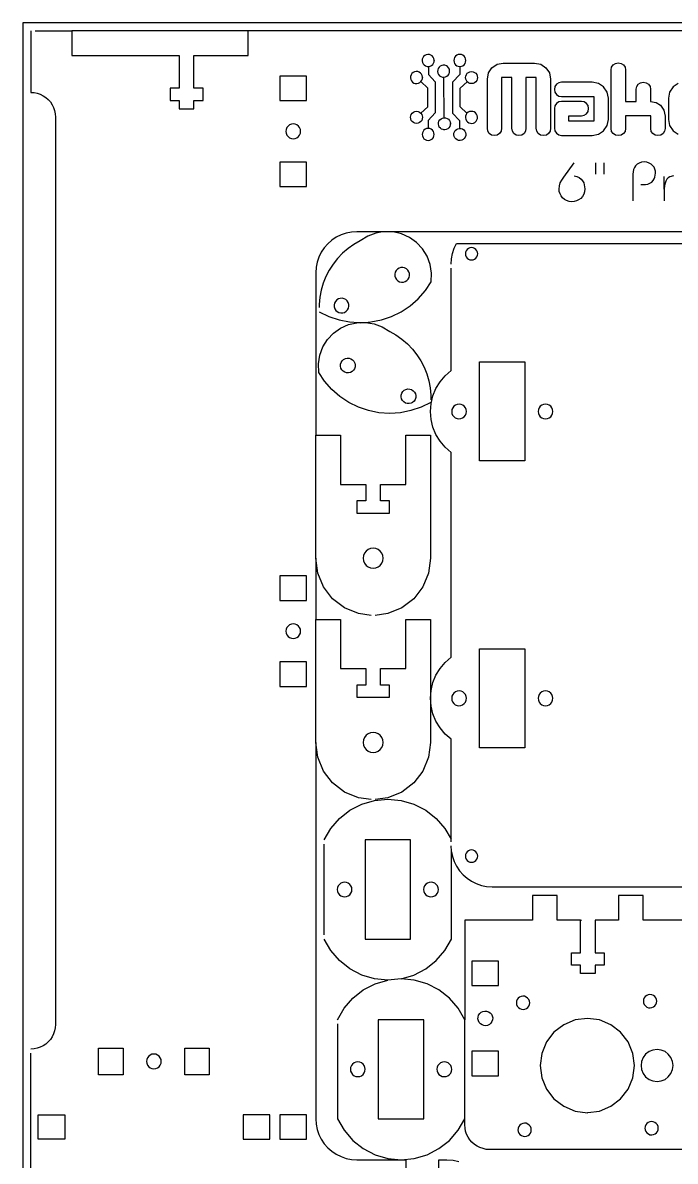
# Model space of a CAD drawing. Extents: x -305 to 302, y -82 to 425.
# Drawn here: x -305 to -145.8, y 147.3 to 425.2 of the extents above; entities that cross this region are included whole.
import ezdxf

# ---------------------------------------------------------------- set-up
doc = ezdxf.new("R2010")
doc.units = 0
doc.layers.add('Layer_1', color=7, linetype='CONTINUOUS')

msp = doc.modelspace()

# ---------------------------------------------------------------- linework, layer by layer
at = {"layer": 'Layer_1', "color": 7}
for points in [[(25.963231, 425.152488), (-305.036869, 425.152488), (-305.036869, 119.652224), (-305.036869, 109.652386), (-305.036869, 102.652216), (-305.036869, 86.652333), (-299.03686, 86.652333), (-299.03686, 74.152358), (-305.036869, 74.152358), (-305.036869, 86.652333)], [(-303.03687, 423.152238), (-303.03687, 408.15248), (-302.26187, 408.102386), (-301.486866, 407.952455), (-300.761873, 407.702336), (-300.036879, 407.35238), (-299.386886, 406.927283), (-298.811858, 406.402349), (-298.286854, 405.827322), (-297.861863, 405.152458), (-297.511872, 404.452194), (-297.261859, 403.727236), (-297.111857, 402.952536), (-297.036857, 402.152436), (-297.036857, 356.252519), (-297.036857, 180.652371), (-297.111857, 179.877388), (-297.261859, 179.102336), (-297.511872, 178.377377), (-297.861863, 177.652419), (-298.286854, 177.002249), (-298.811858, 176.427222), (-299.386886, 175.902288), (-300.036879, 175.477544), (-300.761873, 175.127236), (-301.486866, 174.877469), (-302.26187, 174.702491), (-303.03687, 174.652397)], [(-302.036868, 423.152238), (-293.036886, 423.152238), (-293.036886, 417.152194), (-266.861727, 417.152194), (-266.861727, 409.152252), (-269.036955, 409.152252), (-269.036955, 406.15223), (-266.861727, 406.15223), (-266.861727, 404.152333), (-263.261983, 404.152333), (-263.261983, 406.15223), (-261.037014, 406.15223), (-261.037014, 409.152252), (-263.261983, 409.152252), (-263.261983, 417.152194), (-250.036697, 417.152194), (-250.036697, 423.152238), (-293.036886, 423.152238)], [(-27.037044, 423.152238), (-250.036697, 423.152238)], [(-206.411844, 414.50248), (-206.036841, 414.477433), (-205.661839, 414.552222), (-205.311883, 414.727199), (-205.012022, 414.977319), (-204.811997, 415.302227), (-204.686761, 415.652536), (-204.661714, 415.952397), (-204.661714, 416.052233), (-204.661714, 415.952397), (-204.661714, 416.052233), (-204.736855, 416.427236), (-204.886786, 416.752497), (-205.161952, 417.052358), (-205.461814, 417.27743), (-205.836816, 417.402313), (-206.211819, 417.427361), (-206.586822, 417.352219), (-206.936777, 417.177241), (-207.236991, 416.927474), (-207.437016, 416.602213), (-207.5619, 416.252258), (-207.586947, 415.852208), (-207.511805, 415.477205), (-207.361875, 415.127249), (-207.111755, 414.852436), (-206.786847, 414.627363), (-206.411844, 414.50248), (-206.411844, 414.50248)], [(-199.436722, 414.90253), (-199.136861, 414.677458), (-198.786905, 414.527527), (-198.411902, 414.477433), (-198.011852, 414.527527), (-197.661897, 414.677458), (-197.362036, 414.90253), (-197.136964, 415.227438), (-196.987033, 415.577394), (-196.936939, 415.952397), (-196.987033, 416.327399), (-197.136964, 416.677355), (-197.362036, 417.002263), (-197.661897, 417.227336), (-198.011852, 417.377266), (-198.411902, 417.427361), (-198.786905, 417.377266), (-199.136861, 417.227336), (-199.436722, 417.002263), (-199.686841, 416.677355), (-199.811725, 416.327399), (-199.861819, 415.952397), (-199.811725, 415.577394), (-199.686841, 415.227438), (-199.436722, 414.90253), (-199.436722, 414.90253)], [(-206.036841, 414.477433), (-206.036841, 412.527277), (-204.3869, 410.727405), (-204.3869, 403.177255), (-206.13703, 401.327288), (-206.13703, 399.377486), (-206.512033, 399.327391), (-206.861989, 399.177461), (-207.16185, 398.952388), (-207.386922, 398.62748), (-207.536852, 398.277524), (-207.586947, 397.902522), (-207.536852, 397.527519), (-207.386922, 397.177211), (-207.16185, 396.852302), (-206.861989, 396.62723), (-206.512033, 396.477299), (-206.13703, 396.427205), (-205.73698, 396.477299), (-205.387025, 396.62723), (-205.086811, 396.852302), (-204.861739, 397.177211), (-204.711808, 397.527519), (-204.661714, 397.902522), (-204.711808, 398.277524), (-204.861739, 398.62748), (-205.086811, 398.952388), (-205.387025, 399.177461), (-205.73698, 399.327391), (-206.13703, 399.377486)], [(-202.261766, 401.977458), (-202.186977, 401.977458), (-201.886764, 401.952411), (-201.511761, 401.827527), (-201.186852, 401.602455), (-200.936733, 401.327288), (-200.786802, 400.977333), (-200.712014, 400.60233), (-200.712014, 400.502494), (-200.712014, 400.60233), (-200.712014, 400.502494), (-200.736708, 400.227327), (-200.861944, 399.852324), (-201.061969, 399.527416), (-201.36183, 399.277297), (-201.711786, 399.127366), (-202.086789, 399.052224), (-202.286814, 399.052224), (-202.461791, 399.077272), (-202.836794, 399.202508), (-203.137008, 399.402533), (-203.411822, 399.702394), (-203.561752, 400.052349), (-203.636894, 400.427352), (-203.611847, 400.802355), (-203.486964, 401.177358), (-203.286939, 401.477219), (-202.986725, 401.727338), (-202.636769, 401.902316), (-202.261766, 401.977458), (-202.186977, 401.977458), (-202.336908, 411.877461), (-202.261766, 411.877461), (-201.886764, 411.952249), (-201.536808, 412.102533), (-201.261994, 412.377347), (-201.036922, 412.677208), (-200.912039, 413.052211), (-200.886991, 413.427213), (-200.96178, 413.802216), (-201.136758, 414.152524), (-201.386877, 414.452386), (-201.686739, 414.652411), (-202.061741, 414.777294), (-202.436744, 414.802341), (-202.811747, 414.727199), (-203.161702, 414.577269), (-203.461916, 414.302455), (-203.661941, 414.002241), (-203.786825, 413.627238), (-203.811872, 413.252236), (-203.73673, 412.877233), (-203.5868, 412.527277), (-203.337033, 412.227416), (-203.011772, 412.027391), (-202.636769, 411.902508), (-202.336908, 411.877461), (-202.261766, 411.877461), (-202.261766, 411.877461)], [(-198.411902, 414.477433), (-198.411902, 412.527277), (-200.162033, 410.677311), (-200.162033, 403.127513), (-198.487044, 401.327288), (-198.487044, 399.377486), (-198.112041, 399.352438), (-197.737039, 399.227202), (-197.436825, 399.002483), (-197.186705, 398.702269), (-197.011727, 398.377361), (-196.936939, 398.002358), (-196.961986, 397.602308), (-197.086869, 397.252352), (-197.311941, 396.927444), (-197.586755, 396.677324), (-197.936711, 396.502347), (-198.311714, 396.427205), (-198.686716, 396.452252), (-199.061719, 396.577488), (-199.38698, 396.802208), (-199.636747, 397.077374), (-199.78703, 397.42733), (-199.861819, 397.802333), (-199.836772, 398.202383), (-199.711889, 398.552338), (-199.511864, 398.877247), (-199.212002, 399.127366), (-198.861694, 399.302344), (-198.487044, 399.377486)], [(-191.6869, 411.427316), (-191.411733, 412.90228), (-190.561891, 414.177219), (-189.312, 415.027413), (-187.811989, 415.327274), (-180.162002, 415.327274), (-178.636944, 415.027413), (-177.3867, 414.177219), (-176.561905, 412.90228), (-176.262044, 411.427316), (-176.262044, 399.402533), (-176.386927, 398.702269), (-176.736883, 398.127241), (-177.286864, 397.752238), (-177.986775, 397.627355), (-178.687039, 397.752238), (-179.261714, 398.127241), (-179.612022, 398.677222), (-179.736905, 399.402533), (-179.736905, 411.827366), (-182.261736, 411.827366), (-182.261736, 399.402533), (-182.386972, 398.677222), (-182.736927, 398.127241), (-183.261861, 397.752238), (-183.986819, 397.627355), (-184.68673, 397.752238), (-185.236711, 398.127241), (-185.587019, 398.677222), (-185.686855, 399.402533), (-185.686855, 411.827366), (-188.212039, 411.827366), (-188.212039, 399.402533), (-188.336922, 398.677222), (-188.711925, 398.127241), (-189.261905, 397.752238), (-189.986864, 397.627355), (-190.686775, 397.752238), (-191.211708, 398.127241), (-191.586711, 398.677222), (-191.6869, 399.402533), (-191.6869, 411.427316), (-191.6869, 411.427316)], [(-161.461958, 413.652286), (-161.361769, 414.352197), (-160.986766, 414.90253), (-160.436786, 415.227438), (-159.736875, 415.352322), (-159.011916, 415.227438), (-158.461936, 414.90253), (-158.086933, 414.352197), (-157.961697, 413.652286), (-157.961697, 405.927511), (-155.361725, 405.927511), (-155.361725, 408.927533), (-155.236841, 409.602397), (-154.886886, 410.152377), (-154.336905, 410.502333), (-153.636994, 410.627216), (-152.912036, 410.502333), (-152.361702, 410.177424), (-151.9867, 409.627444), (-151.861816, 408.927533), (-151.861816, 405.927511), (-150.511736, 405.727486), (-149.461869, 405.077316), (-148.612027, 403.852472), (-148.311814, 402.352461), (-148.311814, 399.377486), (-148.436697, 398.677222), (-148.8117, 398.127241), (-149.362033, 397.752238), (-150.061944, 397.627355), (-150.761855, 397.752238), (-151.336883, 398.102194), (-151.686839, 398.652527), (-151.811722, 399.377486), (-151.811722, 402.477344), (-157.961697, 402.477344), (-157.961697, 399.377486), (-158.086933, 398.652527), (-158.461936, 398.102194), (-159.011916, 397.752238), (-159.736875, 397.627355), (-160.436786, 397.752238), (-160.986766, 398.102194), (-161.361769, 398.652527), (-161.461958, 399.377486), (-161.461958, 413.652286), (-161.461958, 413.652286)], [(-242.286875, 412.152274), (-242.286875, 406.15223), (-242.161991, 406.15223), (-235.961922, 406.15223), (-235.786944, 406.15223), (-235.786944, 412.152274), (-235.961922, 412.152274), (-242.161991, 412.152274), (-242.286875, 412.152274), (-242.286875, 412.152274)], [(-207.936902, 403.102466), (-207.911855, 403.077419), (-207.71183, 402.802252), (-207.5619, 402.452297), (-207.511805, 402.077294), (-207.5619, 401.702291), (-207.71183, 401.327288), (-207.936902, 401.027427), (-208.236764, 400.802355), (-208.586719, 400.652424), (-208.986769, 400.60233), (-209.361772, 400.652424), (-209.711727, 400.802355), (-210.011941, 401.027427), (-210.261708, 401.327288), (-210.386944, 401.702291), (-210.437039, 402.077294), (-210.386944, 402.452297), (-210.261708, 402.802252), (-210.011941, 403.102466), (-209.711727, 403.352233), (-209.361772, 403.502516), (-208.986769, 403.552258), (-208.586719, 403.502516), (-208.236764, 403.352233), (-207.936902, 403.102466), (-207.911855, 403.077419), (-206.236866, 404.627524), (-206.236866, 409.202347), (-207.886808, 410.802194), (-207.661736, 411.127455), (-207.536852, 411.477411), (-207.511805, 411.777272), (-207.511805, 411.877461), (-207.511805, 411.777272), (-207.511805, 411.877461), (-207.586947, 412.252463), (-207.761925, 412.602419), (-208.012044, 412.877233), (-208.311905, 413.102305), (-208.686908, 413.227541), (-209.061911, 413.252236), (-209.436914, 413.177447), (-209.786869, 413.002469), (-210.08673, 412.752349), (-210.286755, 412.427441), (-210.411991, 412.077486), (-210.437039, 411.702483), (-210.361897, 411.302433), (-210.211966, 410.977524), (-209.961847, 410.677311), (-209.636939, 410.452238), (-209.261936, 410.327355), (-208.886933, 410.302308), (-208.51193, 410.377449), (-208.161975, 410.552427), (-207.886808, 410.802194)], [(-196.661772, 403.052372), (-196.861797, 402.727463), (-196.987033, 402.352461), (-197.011727, 401.977458), (-196.936939, 401.602455), (-196.787008, 401.252499), (-196.536889, 400.977333), (-196.21198, 400.752261), (-195.836977, 400.627377), (-195.461975, 400.60233), (-195.086972, 400.677472), (-194.737016, 400.852449), (-194.436802, 401.102216), (-194.236777, 401.427477), (-194.111894, 401.777433), (-194.086847, 402.152436), (-194.161989, 402.527438), (-194.311919, 402.877394), (-194.586733, 403.177255), (-194.886947, 403.37728), (-195.26195, 403.502516), (-195.636952, 403.527211), (-196.011955, 403.477469), (-196.361911, 403.302491), (-196.661772, 403.052372), (-198.287019, 404.627524), (-198.287019, 409.202347), (-196.61203, 410.777499), (-196.811702, 411.052313), (-196.961986, 411.402269), (-197.011727, 411.777272), (-196.961986, 412.152274), (-196.811702, 412.527277), (-196.586983, 412.827491), (-196.286769, 413.052211), (-195.936814, 413.202494), (-195.561811, 413.252236), (-195.161761, 413.202494), (-194.811805, 413.052211), (-194.511944, 412.827491), (-194.286872, 412.527277), (-194.136941, 412.152274), (-194.086847, 411.777272), (-194.136941, 411.402269), (-194.286872, 411.052313), (-194.511944, 410.727405), (-194.811805, 410.502333), (-195.161761, 410.352402), (-195.561811, 410.302308), (-195.936814, 410.352402), (-196.286769, 410.502333), (-196.586983, 410.727405), (-196.61203, 410.777499), (-196.586983, 410.727405)], [(-175.312014, 408.902486), (-175.186777, 408.177527), (-174.836822, 407.627194), (-174.286841, 407.277238), (-173.561883, 407.152355), (-165.686825, 407.152355), (-165.686825, 401.127263), (-171.811752, 401.127263), (-171.811752, 402.452297), (-168.736941, 402.452297), (-168.03703, 402.577533), (-167.462002, 402.952536), (-167.111694, 403.502516), (-166.986811, 404.227474), (-167.111694, 404.927386), (-167.462002, 405.477366), (-168.03703, 405.827322), (-168.736941, 405.952205), (-173.561883, 405.952205), (-174.2117, 405.827322), (-174.786727, 405.427272), (-175.186777, 404.877291), (-175.312014, 404.227474), (-175.312014, 399.402533), (-175.186777, 398.752363), (-174.786727, 398.177336), (-174.2117, 397.777286), (-173.561883, 397.627355), (-166.086875, 397.627355), (-164.586864, 397.927216), (-163.311925, 398.777411), (-162.437036, 400.052349), (-162.161869, 401.552361), (-162.161869, 406.727258), (-162.437036, 408.227269), (-163.311925, 409.502208), (-164.586864, 410.352402), (-166.086875, 410.627216), (-173.561883, 410.627216), (-174.286841, 410.502333), (-174.836822, 410.152377), (-175.186777, 409.602397), (-175.312014, 408.902486), (-175.312014, 408.902486)], [(-145.111766, 410.352402), (-146.362011, 409.502208), (-147.211852, 408.252316), (-147.211852, 408.252316)], [(-147.211852, 408.252316), (-147.511714, 406.752305), (-147.511714, 401.552361), (-147.211852, 400.052349), (-146.362011, 398.777411), (-145.111766, 397.927216)], [(-239.511925, 400.402305), (-239.961716, 400.227327), (-240.312025, 399.927466), (-240.611886, 399.552463), (-240.786864, 399.127366), (-240.862005, 398.652527), (-240.786864, 398.202383), (-240.611886, 397.752238), (-240.312025, 397.377236), (-239.961716, 397.102422), (-239.511925, 396.927444), (-239.036733, 396.852302), (-238.586941, 396.927444), (-238.161844, 397.102422), (-237.786841, 397.377236), (-237.48698, 397.752238), (-237.312002, 398.202383), (-237.261908, 398.652527), (-237.312002, 399.127366), (-237.48698, 399.552463), (-237.786841, 399.927466), (-238.161844, 400.227327), (-238.586941, 400.402305), (-239.036733, 400.452399), (-239.511925, 400.402305), (-239.511925, 400.402305)], [(-242.161991, 391.152472), (-242.286875, 391.152472), (-242.286875, 385.152427), (-242.161991, 385.152427), (-235.961922, 385.152427), (-235.786944, 385.152427), (-235.786944, 391.152472), (-235.961922, 391.152472), (-242.161991, 391.152472), (-242.161991, 391.152472)], [(-170.536814, 387.802494), (-169.836902, 387.652211), (-169.261875, 387.377397), (-168.787036, 387.002394), (-168.436727, 386.577297), (-168.186961, 386.127505), (-168.03703, 385.627266), (-167.911794, 384.602447), (-167.986936, 383.92723), (-168.186961, 383.302461), (-168.511869, 382.75248), (-168.911919, 382.302336), (-169.411805, 381.95238), (-169.936739, 381.702261), (-170.511766, 381.527283), (-171.086794, 381.477541), (-171.762011, 381.55233), (-172.361733, 381.752355), (-172.887019, 382.052216), (-173.336811, 382.427219), (-173.711814, 382.902411), (-173.961933, 383.427344), (-174.136911, 383.977324), (-174.187005, 384.552352), (-174.111864, 385.352452), (-173.886791, 386.052363), (-173.511789, 386.727227), (-172.986855, 387.50228), (-170.511766, 391.002541)], [(-165.336869, 391.002541), (-165.336869, 388.227238)], [(-163.187041, 388.227238), (-163.187041, 391.002541)], [(-154.212022, 385.702408), (-153.136755, 385.702408), (-152.537033, 385.777197), (-152.011747, 385.977222), (-151.587002, 386.252388), (-151.236694, 386.627391), (-150.986927, 387.052488), (-150.81195, 387.50228), (-150.662019, 388.427263), (-150.686714, 388.927502), (-150.81195, 389.402341), (-151.011975, 389.877533), (-151.311836, 390.27723), (-151.711886, 390.652233), (-152.186725, 390.927399), (-152.761752, 391.127424), (-153.436969, 391.177519), (-154.111833, 391.127424), (-154.686861, 390.927399), (-155.137005, 390.627538), (-155.512008, 390.252536), (-155.811869, 389.802391), (-156.011894, 389.302505), (-156.11173, 388.777219), (-156.161825, 388.227238), (-156.161825, 381.677213)], [(-146.261822, 387.827541), (-147.161758, 387.552374), (-147.536761, 387.302255), (-147.862022, 386.977347), (-148.136836, 386.527202), (-148.336861, 385.977222), (-148.486791, 385.327405), (-148.511839, 384.527305), (-148.511839, 387.652211)], [(-148.511839, 384.527305), (-148.511839, 381.677213)], [(-232.686733, 354.627272), (-230.33688, 353.477216), (-227.861791, 352.627374), (-225.311914, 352.127488), (-223.111991, 351.977205), (-221.386908, 352.027299), (-220.086922, 352.127488), (-217.511997, 352.627374), (-215.036908, 353.477216), (-212.686702, 354.627272), (-210.511827, 356.077541), (-208.536977, 357.802272), (-206.811894, 359.777474), (-205.361977, 361.952349), (-205.286836, 364.077483), (-205.636791, 366.152522), (-206.386797, 368.152419), (-207.511805, 369.952291), (-208.961722, 371.502397), (-210.686805, 372.727241), (-212.611914, 373.602483), (-214.686952, 374.102369), (-216.811733, 374.152463), (-223.536736, 374.152463), (-224.861769, 374.077322), (-226.136708, 373.827202), (-227.386952, 373.402458), (-228.537008, 372.82743), (-229.636969, 372.102472), (-230.611694, 371.22723), (-231.486936, 370.252505), (-232.211894, 369.152544), (-232.786922, 367.977441), (-233.212019, 366.752244), (-233.461786, 365.477305), (-233.536927, 364.152272), (-233.536927, 324.477472), (-228.537008, 324.477472), (-227.536883, 324.477472), (-227.536883, 312.477383), (-221.361861, 312.477383), (-221.361861, 308.477236), (-223.536736, 308.477236), (-223.536736, 305.477213), (-215.536794, 305.477213), (-215.536794, 308.477236), (-217.761764, 308.477236), (-217.761764, 312.477383), (-211.537, 312.477383), (-211.537, 324.477472), (-206.536727, 324.477472), (-205.536955, 324.477472), (-205.536955, 294.477249), (-206.036841, 290.852458), (-207.437016, 287.477433), (-209.661986, 284.577247), (-212.536772, 282.352277), (-215.936844, 280.952455), (-219.06175, 280.527358)], [(-53.537005, 374.152463), (-216.811733, 374.152463), (-217.23683, 374.102369), (-218.911819, 373.827202), (-220.887022, 373.077197), (-222.686894, 371.952541), (-224.237, 371.077299), (-225.661869, 370.077527), (-227.01195, 368.927472), (-228.236794, 367.652533), (-229.336755, 366.277405), (-230.286786, 364.777394), (-231.086886, 363.227288), (-231.736702, 361.577347), (-232.236941, 359.877311), (-232.56185, 358.152227), (-232.71178, 356.402449), (-232.71178, 355.627397)], [(-200.537036, 366.277405), (-200.461894, 367.577391), (-200.211775, 368.877377), (-199.78703, 370.102222), (-199.212002, 371.277324), (-46.536836, 371.277324)], [(-196.987033, 368.402538), (-196.83675, 368.027536), (-196.61203, 367.727322), (-196.286769, 367.477202), (-195.936814, 367.327272), (-195.536764, 367.27753), (-195.161761, 367.327272), (-194.786758, 367.477202), (-194.486897, 367.727322), (-194.261825, 368.027536), (-194.111894, 368.402538), (-194.036752, 368.777541), (-194.111894, 369.177238), (-194.261825, 369.527194), (-194.486897, 369.852455), (-194.786758, 370.077527), (-195.161761, 370.227458), (-195.536764, 370.277199), (-195.936814, 370.227458), (-196.286769, 370.077527), (-196.61203, 369.852455), (-196.83675, 369.527194), (-196.987033, 369.177238), (-197.036775, 368.777541), (-196.987033, 368.402538), (-196.987033, 368.402538)], [(-231.53703, 225.702375), (-229.911783, 228.502372), (-227.787002, 230.977355), (-225.211725, 232.977358), (-222.336939, 234.477369), (-219.212033, 235.377376), (-215.986939, 235.70239), (-212.736797, 235.377376), (-209.636939, 234.477369), (-206.736752, 232.977358), (-204.186875, 230.977355), (-202.061741, 228.502372), (-200.537036, 225.902365), (-200.537036, 249.652352), (-200.537036, 250.277369), (-202.012, 251.552308), (-203.236844, 253.052319), (-204.236969, 254.702261), (-204.961927, 256.502486), (-205.411719, 258.377499), (-205.536955, 260.302255), (-205.411719, 262.227363), (-204.961927, 264.102377), (-204.236969, 265.902249), (-203.236844, 267.552544), (-202.012, 269.027508), (-200.537036, 270.302447), (-200.537036, 319.527294), (-200.537036, 320.277299), (-201.986952, 321.552238), (-203.236844, 323.027202), (-204.236969, 324.702544), (-204.961927, 326.477369), (-205.411719, 328.352383), (-205.536955, 330.277491), (-205.411719, 332.202247), (-204.961927, 334.077261), (-204.236969, 335.877486), (-203.236844, 337.527427), (-201.986952, 339.002391), (-200.537036, 340.27733), (-200.537036, 365.27728)], [(-213.861805, 362.477283), (-213.51185, 362.152374), (-213.086752, 361.927302), (-212.636961, 361.827466), (-212.161769, 361.852513), (-211.711977, 362.002444), (-211.311927, 362.252211), (-211.011714, 362.602519), (-210.786994, 363.002216), (-210.686805, 363.477408), (-210.711852, 363.952247), (-210.861783, 364.377344), (-211.111902, 364.777394), (-211.436811, 365.102302), (-211.861908, 365.327374), (-212.3117, 365.427211), (-212.786891, 365.402516), (-213.237036, 365.252233), (-213.636733, 365.002466), (-213.961994, 364.652511), (-214.162019, 364.252461), (-214.261855, 363.777269), (-214.261855, 363.327477), (-214.111925, 362.877333), (-213.861805, 362.477283), (-213.861805, 362.477283)], [(-226.961855, 354.352458), (-226.511711, 354.477341), (-226.112014, 354.727461), (-225.786752, 355.077416), (-225.586727, 355.502513), (-225.486891, 355.952305), (-225.486891, 356.427497), (-225.636822, 356.877288), (-225.886941, 357.277338), (-226.236897, 357.602247), (-226.661994, 357.802272), (-227.111786, 357.902461), (-227.586977, 357.877413), (-228.036769, 357.75253), (-228.436819, 357.502411), (-228.737033, 357.152455), (-228.961752, 356.727358), (-229.061941, 356.277213), (-229.036894, 355.802374), (-228.912011, 355.35223), (-228.636844, 354.952533), (-228.311936, 354.652319), (-227.886839, 354.427247), (-227.436694, 354.327411), (-226.961855, 354.352458), (-226.961855, 354.352458)], [(-205.511908, 332.502461), (-207.861761, 331.327358), (-210.33685, 330.502211), (-212.911775, 329.977277), (-215.511747, 329.827347), (-218.136766, 329.977277), (-220.686997, 330.502211), (-223.161733, 331.327358), (-225.511939, 332.502461), (-227.686814, 333.952377), (-229.662016, 335.677461), (-231.386747, 337.652311), (-232.837016, 339.827538), (-232.911805, 341.927272), (-232.56185, 344.027358), (-231.811844, 346.027255), (-230.686836, 347.82748), (-229.236919, 349.377233), (-227.511836, 350.60243), (-225.586727, 351.477319), (-223.512041, 351.952511), (-223.111991, 351.977205), (-222.686894, 351.952511), (-221.386908, 352.027299), (-219.311869, 351.677344), (-217.311972, 350.927338), (-215.511747, 349.827377), (-213.987041, 348.952488), (-212.536772, 347.927316), (-211.187044, 346.802308), (-209.961847, 345.527369), (-208.861886, 344.127194), (-207.911855, 342.65223), (-207.111755, 341.07743), (-206.461939, 339.452536), (-205.9617, 337.752499), (-205.636791, 336.027416), (-205.486861, 334.252238), (-205.511908, 333.152277)], [(-226.487016, 339.87728), (-226.886714, 340.127399), (-227.186927, 340.452308), (-227.412, 340.877405), (-227.511836, 341.352244), (-227.486789, 341.802388), (-227.361905, 342.252533), (-227.111786, 342.65223), (-226.76183, 342.977491), (-226.336733, 343.177516), (-225.886941, 343.302399), (-225.41175, 343.277352), (-224.961958, 343.127422), (-224.561908, 342.877302), (-224.237, 342.527347), (-224.036975, 342.102249), (-223.936786, 341.652458), (-223.961833, 341.177266), (-224.086716, 340.727474), (-224.336836, 340.352472), (-224.686791, 340.027211), (-225.111889, 339.802491), (-225.562033, 339.702302), (-226.036872, 339.727349), (-226.487016, 339.87728), (-226.487016, 339.87728)], [(-193.586961, 342.377416), (-182.511855, 342.377416), (-182.511855, 318.202261), (-193.586961, 318.202261), (-193.586961, 342.377416), (-193.586961, 342.377416)], [(-209.161747, 333.677211), (-209.31203, 333.227419), (-209.561797, 332.827369), (-209.911752, 332.502461), (-210.311802, 332.302436), (-210.786994, 332.202247), (-211.236786, 332.202247), (-211.68693, 332.35253), (-212.08698, 332.602297), (-212.411889, 332.952252), (-212.636961, 333.377349), (-212.736797, 333.827494), (-212.71175, 334.302333), (-212.561819, 334.752477), (-212.3117, 335.152527), (-211.961744, 335.452388), (-211.561694, 335.677461), (-211.086855, 335.777297), (-210.612016, 335.752249), (-210.186919, 335.627366), (-209.786869, 335.352199), (-209.461961, 335.027291), (-209.236889, 334.602194), (-209.1367, 334.152402), (-209.161747, 333.677211), (-209.161747, 333.677211)], [(-198.112041, 332.027269), (-198.58688, 332.077363), (-199.037025, 332.027269), (-199.486816, 331.852291), (-199.861819, 331.577477), (-200.136986, 331.202474), (-200.337011, 330.777377), (-200.386752, 330.302538), (-200.337011, 329.827347), (-200.162033, 329.402249), (-199.886866, 329.027247), (-199.511864, 328.727386), (-199.086766, 328.552408), (-198.611927, 328.477266), (-198.136736, 328.552408), (-197.711991, 328.727386), (-197.336989, 329.002199), (-197.036775, 329.377202), (-196.861797, 329.802299), (-196.787008, 330.277491), (-196.861797, 330.727283), (-197.036775, 331.177427), (-197.311941, 331.55243), (-197.686944, 331.827244), (-198.112041, 332.027269), (-198.112041, 332.027269)], [(-179.311808, 330.277491), (-179.237019, 329.827347), (-179.062041, 329.377202), (-178.786875, 329.002199), (-178.411872, 328.727386), (-177.961727, 328.552408), (-177.511936, 328.477266), (-177.036744, 328.552408), (-176.612, 328.727386), (-176.236997, 329.002199), (-175.936783, 329.377202), (-175.761805, 329.827347), (-175.711711, 330.277491), (-175.761805, 330.75233), (-175.936783, 331.177427), (-176.236997, 331.55243), (-176.612, 331.852291), (-177.036744, 332.027269), (-177.511936, 332.077363), (-177.961727, 332.027269), (-178.411872, 331.852291), (-178.786875, 331.55243), (-179.062041, 331.177427), (-179.237019, 330.75233), (-179.311808, 330.277491), (-179.311808, 330.277491)], [(-220.036827, 280.527358), (-223.161733, 280.952455), (-226.536758, 282.352277), (-229.436944, 284.577247), (-231.661914, 287.477433), (-233.061736, 290.852458), (-233.536927, 294.477249), (-233.536927, 324.477472)], [(-217.811858, 296.202333), (-218.336791, 296.602383), (-218.911819, 296.827455), (-219.536941, 296.927291), (-220.186758, 296.827455), (-220.786833, 296.602383), (-221.286719, 296.202333), (-221.661722, 295.702447), (-221.911841, 295.102372), (-222.01203, 294.477249), (-221.911841, 293.827433), (-221.661722, 293.252405), (-221.286719, 292.727472), (-220.786833, 292.352469), (-220.186758, 292.102349), (-219.536941, 292.027208), (-218.911819, 292.102349), (-218.336791, 292.352469), (-217.811858, 292.727472), (-217.436855, 293.252405), (-217.186736, 293.827433), (-217.111947, 294.477249), (-217.186736, 295.102372), (-217.436855, 295.702447), (-217.811858, 296.202333), (-217.811858, 296.202333)], [(-233.536927, 294.477249), (-233.536927, 279.527233), (-228.537008, 279.527233), (-227.536883, 279.527233), (-227.536883, 267.527497), (-221.361861, 267.527497), (-221.361861, 263.527349), (-223.536736, 263.527349), (-223.536736, 260.527327), (-215.536794, 260.527327), (-215.536794, 263.527349), (-217.761764, 263.527349), (-217.761764, 267.527497), (-211.537, 267.527497), (-211.537, 279.527233), (-206.536727, 279.527233), (-205.536955, 279.527233), (-205.536955, 249.527363), (-206.036841, 245.90236), (-207.437016, 242.52737), (-209.661986, 239.627361), (-212.536772, 237.402356), (-215.936844, 236.002357), (-219.06175, 235.577366)], [(-235.786944, 284.152502), (-235.786944, 290.152194), (-242.286875, 290.152194), (-242.286875, 284.152502), (-235.786944, 284.152502), (-235.786944, 284.152502)], [(-237.48698, 277.552383), (-237.786841, 277.927386), (-238.161844, 278.227247), (-238.586941, 278.402224), (-239.036733, 278.452319), (-239.511925, 278.402224), (-239.961716, 278.227247), (-240.312025, 277.927386), (-240.611886, 277.552383), (-240.786864, 277.127286), (-240.862005, 276.652447), (-240.786864, 276.202302), (-240.611886, 275.752511), (-240.312025, 275.377508), (-239.961716, 275.102341), (-239.511925, 274.927363), (-239.036733, 274.852222), (-238.586941, 274.927363), (-238.161844, 275.102341), (-237.786841, 275.377508), (-237.48698, 275.752511), (-237.312002, 276.202302), (-237.261908, 276.652447), (-237.312002, 277.127286), (-237.48698, 277.552383), (-237.48698, 277.552383)], [(-220.036827, 235.577366), (-223.161733, 236.002357), (-226.536758, 237.402356), (-229.436944, 239.627361), (-231.661914, 242.52737), (-233.061736, 245.90236), (-233.536927, 249.527363), (-233.536927, 279.527233)], [(-193.586961, 248.202365), (-193.586961, 272.377486), (-182.511855, 272.377486), (-182.511855, 248.202365), (-193.586961, 248.202365), (-193.586961, 248.202365)], [(-235.786944, 269.152391), (-242.286875, 269.152391), (-242.286875, 263.152347), (-235.786944, 263.152347), (-235.786944, 269.152391), (-235.786944, 269.152391)], [(-197.711991, 258.727455), (-197.336989, 259.002269), (-197.036775, 259.377272), (-196.861797, 259.802369), (-196.787008, 260.277208), (-196.861797, 260.727352), (-197.036775, 261.177497), (-197.311941, 261.552499), (-197.686944, 261.827313), (-198.112041, 262.027338), (-198.58688, 262.077433), (-199.037025, 262.027338), (-199.486816, 261.852361), (-199.861819, 261.577194), (-200.136986, 261.202544), (-200.337011, 260.777447), (-200.386752, 260.302255), (-200.337011, 259.827416), (-200.162033, 259.402319), (-199.886866, 259.027316), (-199.511864, 258.727455), (-199.086766, 258.552477), (-198.611927, 258.477336), (-198.136736, 258.552477), (-197.711991, 258.727455), (-197.711991, 258.727455)], [(-179.311808, 260.277208), (-179.237019, 259.827416), (-179.062041, 259.377272), (-178.786875, 259.002269), (-178.411872, 258.727455), (-177.961727, 258.552477), (-177.511936, 258.477336), (-177.036744, 258.552477), (-176.612, 258.727455), (-176.236997, 259.002269), (-175.936783, 259.377272), (-175.761805, 259.827416), (-175.711711, 260.277208), (-175.761805, 260.752399), (-175.936783, 261.177497), (-176.236997, 261.552499), (-176.612, 261.852361), (-177.036744, 262.027338), (-177.511936, 262.077433), (-177.961727, 262.027338), (-178.411872, 261.852361), (-178.786875, 261.552499), (-179.062041, 261.177497), (-179.237019, 260.752399), (-179.311808, 260.277208), (-179.311808, 260.277208)], [(-217.186736, 250.15238), (-217.436855, 250.752208), (-217.811858, 251.252447), (-218.336791, 251.652497), (-218.911819, 251.877216), (-219.536941, 251.977405), (-220.186758, 251.877216), (-220.786833, 251.652497), (-221.286719, 251.252447), (-221.661722, 250.752208), (-221.911841, 250.15238), (-222.01203, 249.527363), (-221.911841, 248.87737), (-221.661722, 248.302378), (-221.286719, 247.777374), (-220.786833, 247.402371), (-220.186758, 247.152357), (-219.536941, 247.077357), (-218.911819, 247.152357), (-218.336791, 247.402371), (-217.811858, 247.777374), (-217.436855, 248.302378), (-217.186736, 248.87737), (-217.111947, 249.527363), (-217.186736, 250.15238), (-217.186736, 250.15238)], [(-233.536927, 249.527363), (-233.536927, 157.652388), (-233.461786, 156.352402), (-233.212019, 155.077463), (-232.786922, 153.827219), (-232.211894, 152.652469), (-231.486936, 151.577202), (-230.611694, 150.602477), (-229.636969, 149.727236), (-228.537008, 149.002277), (-227.386952, 148.427249), (-226.136708, 148.002505), (-224.861769, 147.752386), (-223.536736, 147.652197), (-212.736797, 147.652197), (-211.537, 147.652197), (-211.537, 139.652255)], [(-210.437039, 201.527361), (-210.437039, 225.702375), (-221.536839, 225.702375), (-221.536839, 201.527361), (-210.437039, 201.527361), (-210.437039, 201.527361)], [(-200.537036, 225.277384), (-200.537036, 225.902365)], [(-231.53703, 202.52738), (-231.53703, 224.702356)], [(-168.986708, 206.152383), (-174.686891, 206.152383), (-174.686891, 212.152371), (-180.686936, 212.152371), (-180.686936, 206.152383), (-197.186705, 206.152383), (-197.186705, 181.827367), (-198.811952, 184.652377), (-200.936733, 187.102383), (-203.486964, 189.127363), (-206.386797, 190.602362), (-209.511702, 191.527345), (-212.736797, 191.827347), (-209.611891, 192.752366), (-206.736752, 194.252377), (-204.186875, 196.25238), (-202.061741, 198.702387), (-200.436847, 201.527361), (-200.436847, 222.802365), (-200.461894, 222.977378), (-200.537036, 224.277364)], [(-200.436847, 222.802365), (-200.211775, 221.702369), (-199.78703, 220.452371), (-199.212002, 219.277374), (-198.487044, 218.202369), (-197.611802, 217.202364), (-196.636725, 216.352374), (-195.536764, 215.627374), (-194.386708, 215.052366), (-193.136816, 214.627372), (-191.861877, 214.377365), (-190.536844, 214.27737), (-175.687016, 214.27737), (-169.686972, 214.27737), (-154.686861, 214.27737), (-148.686816, 214.27737), (-134.5369, 214.27737)], [(-196.61203, 220.727362), (-196.286769, 220.477348), (-195.936814, 220.327382), (-195.536764, 220.277358), (-195.161761, 220.327382), (-194.786758, 220.477348), (-194.486897, 220.727362), (-194.261825, 221.027364), (-194.111894, 221.402367), (-194.036752, 221.777369), (-194.111894, 222.177349), (-194.261825, 222.527375), (-194.486897, 222.852354), (-194.786758, 223.077356), (-195.161761, 223.227357), (-195.536764, 223.277345), (-195.936814, 223.227357), (-196.286769, 223.077356), (-196.61203, 222.852354), (-196.83675, 222.527375), (-196.987033, 222.177349), (-197.036775, 221.777369), (-196.987033, 221.402367), (-196.83675, 221.027364), (-196.61203, 220.727362), (-196.61203, 220.727362)], [(-226.061919, 215.352369), (-226.536758, 215.402366), (-226.986902, 215.352369), (-227.436694, 215.177358), (-227.787002, 214.877375), (-228.086864, 214.502358), (-228.261841, 214.077359), (-228.336983, 213.602369), (-228.261841, 213.152373), (-228.086864, 212.702359), (-227.787002, 212.327359), (-227.436694, 212.052376), (-226.986902, 211.877367), (-226.536758, 211.802366), (-226.061919, 211.877367), (-225.636822, 212.052376), (-225.261819, 212.327359), (-224.961958, 212.702359), (-224.78698, 213.152373), (-224.736886, 213.602369), (-224.78698, 214.077359), (-224.961958, 214.502358), (-225.261819, 214.877375), (-225.636822, 215.177358), (-226.061919, 215.352369), (-226.061919, 215.352369)], [(-205.911958, 211.877367), (-205.436766, 211.802366), (-204.986975, 211.877367), (-204.53683, 212.052376), (-204.161827, 212.327359), (-203.887014, 212.702359), (-203.686989, 213.127375), (-203.636894, 213.602369), (-203.686989, 214.052362), (-203.861966, 214.502358), (-204.13678, 214.877375), (-204.511783, 215.152359), (-204.961927, 215.352369), (-205.411719, 215.402366), (-205.886911, 215.352369), (-206.312008, 215.177358), (-206.687011, 214.902376), (-206.986872, 214.527377), (-207.16185, 214.102361), (-207.236991, 213.627367), (-207.16185, 213.152373), (-206.986872, 212.727356), (-206.711705, 212.352357), (-206.336702, 212.052376), (-205.911958, 211.877367), (-205.911958, 211.877367)], [(-137.186966, 206.152383), (-153.686736, 206.152383), (-153.686736, 212.152371), (-159.68678, 212.152371), (-159.68678, 206.152383), (-165.386964, 206.152383), (-165.386964, 198.152371), (-163.187041, 198.152371), (-163.187041, 195.152384), (-165.386964, 195.152384), (-165.386964, 193.152381), (-168.986708, 193.152381), (-168.986708, 195.152384), (-171.186983, 195.152384), (-171.186983, 198.152371), (-168.986708, 198.152371), (-168.986708, 206.152383), (-168.686847, 206.152383)], [(-212.736797, 191.827347), (-215.986939, 191.527345), (-219.212033, 191.827347), (-222.336939, 192.752366), (-225.211725, 194.227365), (-227.787002, 196.25238), (-229.911783, 198.702387), (-231.53703, 201.527361)], [(-188.936997, 190.152359), (-188.936997, 196.152368), (-195.436927, 196.152368), (-195.436927, 190.152359), (-188.936997, 190.152359), (-188.936997, 190.152359)], [(-228.286889, 181.827367), (-226.661994, 184.652377), (-224.536861, 187.102383), (-221.986983, 189.127363), (-219.086797, 190.602362), (-215.986939, 191.527345)], [(-184.561847, 185.527371), (-184.386869, 185.127357), (-184.111702, 184.802378), (-183.786794, 184.552364), (-183.386744, 184.402363), (-182.962, 184.352374), (-182.536902, 184.402363), (-182.1619, 184.577376), (-181.811944, 184.827354), (-181.561825, 185.177345), (-181.411894, 185.57736), (-181.3618, 185.977375), (-181.411894, 186.402366), (-181.586872, 186.802381), (-181.862039, 187.12736), (-182.186947, 187.377373), (-182.586997, 187.552351), (-183.011741, 187.602375), (-183.436839, 187.527374), (-183.811841, 187.352361), (-184.13675, 187.102383), (-184.411916, 186.752357), (-184.561847, 186.377354), (-184.611941, 185.952363), (-184.561847, 185.527371), (-184.561847, 185.527371)], [(-151.561955, 184.802378), (-151.161905, 184.952379), (-150.836997, 185.227369), (-150.56183, 185.552348), (-150.4119, 185.952363), (-150.361805, 186.377354), (-150.436947, 186.802381), (-150.586877, 187.177384), (-150.862044, 187.527374), (-151.186952, 187.777388), (-151.587002, 187.927354), (-152.011747, 187.977378), (-152.436844, 187.927354), (-152.811847, 187.752376), (-153.161802, 187.502362), (-153.411922, 187.152372), (-153.561852, 186.752357), (-153.611947, 186.327366), (-153.561852, 185.927351), (-153.386875, 185.527371), (-153.136755, 185.202357), (-152.7868, 184.927367), (-152.38675, 184.777366), (-151.962005, 184.727377), (-151.561955, 184.802378), (-151.561955, 184.802378)], [(-193.987011, 182.027357), (-193.961964, 182.502372), (-193.812033, 182.952376), (-193.561914, 183.327379), (-193.211958, 183.652357), (-192.786861, 183.852382), (-192.336716, 183.95236), (-191.861877, 183.927383), (-191.411733, 183.777347), (-191.012036, 183.527368), (-190.711822, 183.177377), (-190.48675, 182.752351), (-190.386914, 182.302347), (-190.437008, 181.827367), (-190.561891, 181.377364), (-190.836705, 180.977349), (-191.187014, 180.677382), (-191.611758, 180.452381), (-192.061902, 180.37738), (-192.536741, 180.402357), (-192.986886, 180.552358), (-193.361889, 180.802372), (-193.686797, 181.152362), (-193.886822, 181.577354), (-193.987011, 182.027357), (-193.987011, 182.027357)], [(-228.286889, 180.827384), (-228.286889, 158.677208), (-228.286889, 157.677436), (-226.661994, 154.852391), (-224.536861, 152.377302), (-221.986983, 150.377405), (-219.086797, 148.877394), (-215.986939, 147.977458), (-212.736797, 147.652197), (-209.511702, 147.977458), (-206.386797, 148.877394), (-203.486964, 150.377405), (-200.936733, 152.402349), (-198.811952, 154.852391), (-197.186705, 157.677436), (-197.186705, 161.152297), (-197.186705, 181.827367)], [(-207.186897, 181.827367), (-218.286697, 181.827367), (-218.286697, 157.652388), (-207.186897, 157.652388), (-207.186897, 181.827367), (-207.186897, 181.827367)], [(-175.436897, 178.802474), (-177.261816, 176.402527), (-178.411872, 173.627224), (-178.786875, 170.652249), (-178.411872, 167.677274), (-177.261816, 164.902324), (-175.436897, 162.527424), (-173.03695, 160.702505), (-170.262, 159.552449), (-167.287025, 159.152399), (-167.136741, 159.177447), (-164.311697, 159.552449), (-161.536747, 160.702505), (-159.161847, 162.527424), (-157.336927, 164.902324), (-156.186872, 167.677274), (-155.786822, 170.652249), (-156.186872, 173.627224), (-157.336927, 176.402527), (-159.161847, 178.802474), (-161.536747, 180.627359), (-164.311697, 181.777379), (-167.287025, 182.152382), (-170.262, 181.777379), (-173.03695, 180.627359), (-175.436897, 178.802474), (-175.436897, 178.802474)], [(-298.036876, 119.652224), (-298.711881, 119.702319), (-299.336862, 119.827202), (-299.961879, 120.052274), (-300.536871, 120.327441), (-301.086852, 120.702444), (-301.586868, 121.127541), (-302.01187, 121.627427), (-302.386869, 122.152361), (-302.66187, 122.752436), (-302.886868, 123.377205), (-303.011868, 124.002327), (-303.03687, 124.652497), (-303.03687, 173.652272)], [(-280.536876, 168.552516), (-280.536876, 168.402233), (-286.536885, 168.402233), (-286.536885, 168.552516), (-286.536885, 174.752233), (-286.536885, 174.902516), (-280.536876, 174.902516), (-280.536876, 174.752233), (-280.536876, 168.552516), (-280.536876, 168.552516)], [(-271.311878, 171.20223), (-271.261854, 171.652374), (-271.311878, 172.127213), (-271.486856, 172.552311), (-271.786858, 172.927313), (-272.161861, 173.227527), (-272.586852, 173.402505), (-273.036856, 173.452247), (-273.511871, 173.402505), (-273.961874, 173.227527), (-274.311865, 172.927313), (-274.611867, 172.552311), (-274.78688, 172.127213), (-274.861881, 171.652374), (-274.78688, 171.20223), (-274.611867, 170.752438), (-274.311865, 170.377436), (-273.961874, 170.102269), (-273.511871, 169.927291), (-273.036856, 169.852502), (-272.586852, 169.927291), (-272.161861, 170.102269), (-271.786858, 170.377436), (-271.486856, 170.752438), (-271.311878, 171.20223), (-271.311878, 171.20223)], [(-259.537002, 168.402233), (-265.536694, 168.402233), (-265.536694, 168.552516), (-265.536694, 174.752233), (-265.536694, 174.902516), (-259.537002, 174.902516), (-259.537002, 174.752233), (-259.537002, 168.552516), (-259.537002, 168.402233), (-259.537002, 168.402233)], [(-195.436927, 174.152511), (-195.436927, 168.152466), (-188.936997, 168.152466), (-188.936997, 174.152511), (-195.436927, 174.152511), (-195.436927, 174.152511)], [(-154.061739, 171.677422), (-154.186975, 170.652249), (-154.061739, 169.652477), (-153.662041, 168.702447), (-153.061966, 167.902347), (-152.236819, 167.277224), (-151.311836, 166.902222), (-150.287016, 166.752291), (-149.286891, 166.902222), (-148.336861, 167.277224), (-147.536761, 167.902347), (-146.911991, 168.702447), (-146.536989, 169.652477), (-146.386705, 170.652249), (-146.536989, 171.677422), (-146.911991, 172.602405), (-147.536761, 173.427199), (-148.336861, 174.052322), (-149.286891, 174.427324), (-150.287016, 174.552208), (-151.311836, 174.427324), (-152.236819, 174.052322), (-153.061966, 173.427199), (-153.662041, 172.602405), (-154.061739, 171.677422), (-154.061739, 171.677422)], [(-223.286969, 171.552538), (-223.761808, 171.477397), (-224.186905, 171.302419), (-224.561908, 171.027252), (-224.836722, 170.652249), (-225.036747, 170.202458), (-225.086841, 169.752313), (-225.036747, 169.277474), (-224.836722, 168.852377), (-224.561908, 168.477374), (-224.186905, 168.177513), (-223.761808, 168.002536), (-223.286969, 167.952441), (-222.811777, 168.002536), (-222.387033, 168.177513), (-222.01203, 168.477374), (-221.736864, 168.852377), (-221.561886, 169.277474), (-221.486744, 169.752313), (-221.561886, 170.202458), (-221.736864, 170.652249), (-222.01203, 171.027252), (-222.387033, 171.302419), (-222.811777, 171.477397), (-223.286969, 171.552538), (-223.286969, 171.552538)], [(-200.636872, 170.627202), (-200.912039, 171.002205), (-201.287041, 171.302419), (-201.711786, 171.477397), (-202.186977, 171.552538), (-202.636769, 171.502444), (-203.086914, 171.302419), (-203.461916, 171.027252), (-203.73673, 170.652249), (-203.936755, 170.227505), (-203.98685, 169.752313), (-203.936755, 169.302522), (-203.761777, 168.852377), (-203.486964, 168.477374), (-203.111961, 168.202208), (-202.686864, 168.002536), (-202.212025, 167.952441), (-201.736833, 168.002536), (-201.311736, 168.177513), (-200.936733, 168.452327), (-200.636872, 168.82733), (-200.461894, 169.277474), (-200.386752, 169.727266), (-200.461894, 170.202458), (-200.636872, 170.627202), (-200.636872, 170.627202)], [(-301.286877, 158.652513), (-294.786876, 158.652513), (-294.786876, 152.652469), (-301.286877, 152.652469), (-301.286877, 158.652513), (-301.286877, 158.652513)], [(-244.787011, 152.652469), (-244.787011, 158.652513), (-251.286941, 158.652513), (-251.286941, 152.652469), (-244.787011, 152.652469), (-244.787011, 152.652469)], [(-242.286875, 152.652469), (-235.786944, 152.652469), (-235.786944, 158.652513), (-242.286875, 158.652513), (-242.286875, 152.652469), (-242.286875, 152.652469)], [(-144.186783, 150.152333), (-191.187014, 150.152333), (-191.986761, 150.202427), (-192.736766, 150.377405), (-193.486772, 150.627524), (-194.187036, 150.97748), (-194.836852, 151.402224), (-195.436927, 151.927511), (-195.961861, 152.502538), (-196.386958, 153.152355), (-196.736914, 153.877313), (-196.987033, 154.602272), (-197.136964, 155.377324), (-197.186705, 156.152377), (-197.186705, 157.677436)], [(-184.161797, 155.377324), (-184.186844, 155.152252), (-184.211891, 154.952227), (-184.161797, 154.527483), (-183.986819, 154.127433), (-183.7367, 153.802524), (-183.386744, 153.552405), (-182.986694, 153.402474), (-182.586997, 153.35238), (-182.1619, 153.402474), (-181.76185, 153.577452), (-181.436941, 153.827219), (-181.186822, 154.177527), (-181.011844, 154.577224), (-180.96175, 154.977274), (-180.986797, 155.152252), (-181.036891, 155.402372), (-181.186822, 155.802422), (-181.461989, 156.12733), (-181.811944, 156.377449), (-182.186947, 156.552427), (-182.612044, 156.602522), (-183.036789, 156.52738), (-183.436839, 156.377449), (-183.761747, 156.102283), (-184.011866, 155.752327), (-184.161797, 155.377324), (-184.161797, 155.377324)], [(-153.236944, 155.32723), (-153.211897, 155.152252), (-153.161802, 154.927533), (-152.986825, 154.527483), (-152.736705, 154.202222), (-152.38675, 153.952455), (-152.011747, 153.777477), (-151.587002, 153.727383), (-151.161905, 153.802524), (-150.761855, 153.952455), (-150.436947, 154.227269), (-150.186827, 154.55253), (-150.036897, 154.952227), (-150.01185, 155.152252), (-149.986802, 155.377324), (-150.036897, 155.802422), (-150.211875, 156.177424), (-150.461994, 156.52738), (-150.81195, 156.777499), (-151.212, 156.92743), (-151.611697, 156.977524), (-152.036794, 156.92743), (-152.436844, 156.752452), (-152.761752, 156.502333), (-153.011872, 156.152377), (-153.18685, 155.752327), (-153.236944, 155.32723), (-153.236944, 155.32723)], [(-203.536705, 139.652255), (-203.536705, 147.652197), (-201.536808, 147.652197), (-200.061844, 147.552361), (-198.611927, 147.227452)]]:
    msp.add_lwpolyline(points, dxfattribs=at)

doc.saveas('drawing.dxf')
